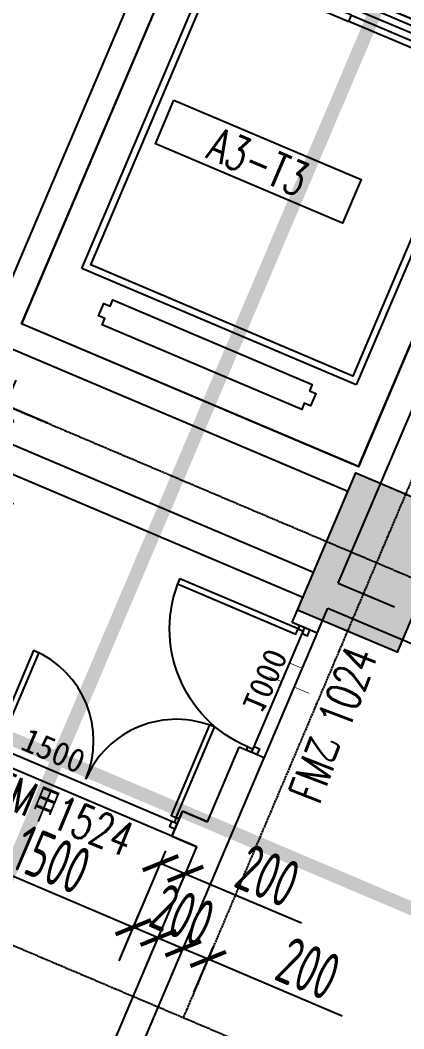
# Model space of a CAD drawing. Extents: x 11778731 to 12007717, y -6694179 to -6314888.
# Drawn here: x 11975530 to 11978361, y -6439586 to -6432136 of the extents above; entities that cross this region are included whole.
import ezdxf
from ezdxf.enums import TextEntityAlignment as Align
from ezdxf.xclip import XClip

# ---------------------------------------------------------------- set-up
doc = ezdxf.new("R2010")
doc.units = 0
doc.header["$LTSCALE"] = 10
doc.header["$MEASUREMENT"] = 0
doc.header["$XCLIPFRAME"] = 0
doc.linetypes.add('A3-RG-axis-100$0$CENTER', pattern=[2, 1.25, -0.25, 0.25, -0.25])
doc.linetypes.add('DASHED2', pattern=[0.375, 0.25, -0.125])
for name, color, linetype in [('A-CLOD', 200, 'Continuous'), ('A3-RB-5F-100$0$A-DIMS-100', 1, 'Continuous'), ('A3-RG-axis-100$0$A-GRID', 1, 'A3-RG-axis-100$0$CENTER'), ('A3-RI-5F$0$A-DOOR', 32, 'Continuous'), ('A3-RI-5F$0$A-EVTR', 3, 'Continuous'), ('A3-RI-5F$0$A-WALL', 7, 'Continuous'), ('A3-RS-1F$0$A-HATH-GRAY', 8, 'Continuous'), ('A3-RS-1F$0$A-WALL', 7, 'Continuous'), ('A3-SYMB-5F-100$0$A-SYMB', 4, 'Continuous'), ('A3-SYMB-5F-100$0$A-SYMB-DOOR', 3, 'Continuous'), ('A3-SYMB-5F-100$0$A-SYMB-DOOR1', 3, 'Continuous'), ('A3-SYMB-5F-100$0$A-SYMB-DOOR2', 3, 'Continuous'), ('A3-SYMB-5F-100$0$A-SYMB-DOOR3', 3, 'Continuous'), ('A3-SYMB-5F-100$0$A-SYMB-NUMB-T', 4, 'Continuous')]:
    doc.layers.add(name, color=color, linetype=linetype)
doc.styles.add('A3-RB-5F-100$0$XD2008', font='xd-hzs.shx', dxfattribs={"width": 0.7, "bigfont": 'xd-hztxt.shx'})
doc.styles.add('A3-RI-5F$0$Standard', font='')
doc.styles.add('A3-SYMB-5F-100$0$ECADI-TXT', font='simplex.shx', dxfattribs={"bigfont": 'hztxt.shx'})
doc.styles.get('A3-RI-5F$0$Standard').set_extended_font_data('SimSun')
doc.dimstyles.new('A3-RB-5F-100$0$XD100$0', dxfattribs={"dimscale": 100, "dimtxt": 3.5, "dimasz": 2, "dimexe": 1, "dimexo": 2, "dimgap": 0.5, "dimtad": 1, "dimdec": 0, "dimdsep": 46, "dimtxsty": 'A3-RB-5F-100$0$XD2008', "dimblk1": 'A3-RB-5F-100$0$_ARCHTICK', "dimblk2": 'A3-RB-5F-100$0$_ARCHTICK', "dimsah": 1, "dimcen": 2.5, "dimclrt": 4, "dimaunit": 1, "dimadec": 0, "dimazin": 0, "dimtfac": 1, "dimtdec": 0, "dimtix": 1, "dimtmove": 0, "dimatfit": 3, "dimfxl": 0, "dimtolj": 1, "dimtzin": 0, "dimarcsym": 0})

# ---------------------------------------------------------------- blocks, each defined once
blk = doc.blocks.new('A3-RI-5F$0$J-单扇门-1000-1')
for points in [[(-1000, -82.1), (-973.7, -82.1), (-973.7, -40), (-952.6, -40), (-952.6, 2.1), (-1000, 2.1)], [(0, -82.1), (-26.3, -82.1), (-26.3, -40), (-47.4, -40), (-47.4, 2.1), (0, 2.1)], [(-26.3, -82.1), (-26.3, -1029.5), (-68.4, -1029.5), (-68.4, -82.1)]]:
    blk.add_lwpolyline(points, close=True)
blk.add_arc((-26.3, -82.1), 947.4, 180, 270)
at = {"layer": 'Defpoints', "style": 'A3-RI-5F$0$Standard'}
blk.add_text('1000', height=175, rotation=360, dxfattribs=at).set_placement((-713, -242.3))
blk = doc.blocks.new('A3-RI-5F$0$J-双扇门-1500')
for points in [[(25, 80), (25, 805), (65, 805), (65, 80)], [(1475, 80), (1475, 805), (1435, 805), (1435, 80)], [(0, 80), (25, 80), (25, 40), (45, 40), (45, 0), (0, 0)], [(1500, 80), (1475, 80), (1475, 40), (1455, 40), (1455, 0), (1500, 0)]]:
    blk.add_lwpolyline(points, close=True)
for centre, start, end in [((25, 80), 0, 90), ((1475, 80), 90, 180)]:
    blk.add_arc(centre, 725, start, end)
at = {"layer": 'Defpoints', "style": 'A3-RI-5F$0$Standard'}
blk.add_text('1500', height=175, rotation=360, dxfattribs=at).set_placement((210.4, 93.8))
blk = doc.blocks.new('A3-RI-5F$0$kt1')
at = {"layer": 'A3-RI-5F$0$A-EVTR', "color": 3}
for p, q in [((1382.1, 3669.5), (1469.3, 3718.4)), ((2531.3, 1619.7), (1382.1, 3669.5)), ((1273, 3608.4), (1338.5, 3645.1)), ((1273, 3608.4), (1309.7, 3543)), ((1338.5, 3645.1), (1521.8, 3318)), ((-805.6, 2357.1), (1309.7, 3543)), ((1391, 3244.6), (1521.8, 3318)), ((270.3, 438.1), (-805.6, 2357.1)), ((2173.4, 1849), (2304.3, 1922.3)), ((2304.3, 1922.3), (2487.6, 1595.2)), ((2618.5, 1668.6), (2531.3, 1619.7)), ((2385.5, 1624), (270.3, 438.1)), ((2385.5, 1624), (2422.2, 1558.6)), ((2487.6, 1595.2), (2422.2, 1558.6))]:
    blk.add_line(p, q, dxfattribs=at)
for points in [[(-1407.6, 2306.2), (1383.7, 3871.1), (2704.1, 1515.9), (-87.2, -48.9)], [(2000.3, 2669.1), (2043.9, 2693.5), (1652.7, 3391.3), (1609.1, 3366.9)], [(1869.4, 2595.7), (1913, 2620.2), (1521.8, 3318), (1478.2, 3293.5)], [(2000.3, 2669.1), (2043.9, 2693.5), (2435.1, 1995.7), (2391.5, 1971.2)], [(1869.4, 2595.7), (1913, 2620.2), (2304.3, 1922.3), (2260.6, 1897.9)], [(-29.1, 614.2), (-4.6, 570.6), (-91.9, 521.7), (-116.3, 565.3), (-159.9, 540.9), (-942.3, 1936.5), (-898.7, 1961), (-923.2, 2004.6), (-836, 2053.5), (-811.5, 2009.9), (-767.9, 2034.3), (14.5, 638.7)]]:
    blk.add_lwpolyline(points, close=True, dxfattribs=at)
blk.add_lwpolyline([(2173.4, 1849), (2295.7, 1630.9), (289.4, 506.2), (-737.5, 2338), (1268.7, 3462.7), (1391, 3244.6)], dxfattribs=at)
blk = doc.blocks.new('A3-RI-5F')
at = {"layer": 'A3-RI-5F$0$A-DOOR'}
for p, q in [((11977237.7, -6437546.7), (11977628.4, -6436626.2)), ((11977329.7, -6437585.8), (11977720.5, -6436665.3)), ((11976689, -6438071.3), (11975308.2, -6437485.2)), ((11976649.9, -6438163.4), (11975269.2, -6437577.3))]:
    blk.add_line(p, q, dxfattribs=at)
at = {"layer": 'A3-RI-5F$0$A-DOOR', "const_width": 5}
blk.add_lwpolyline([(11977368.2, -6436983.3), (11977460.2, -6437022.4), (11977518.8, -6436884.3), (11977610.9, -6436923.4), (11977552.3, -6437061.5), (11977662.6, -6437108.3)], dxfattribs=at)
at = {"layer": 'A3-RI-5F$0$A-WALL'}
for p, q in [((11977877.8, -6436294.6), (11980280.8, -6430633.5)), ((11976606.6, -6431355.2), (11975024.2, -6435083.3)), ((11976790.7, -6431433.4), (11975540.4, -6434379)), ((11978025.8, -6435434), (11979276.2, -6432488.4)), ((11977615.6, -6436400.5), (11971908.3, -6433978)), ((11978025.8, -6435434), (11975540.4, -6434379)), ((11977947.7, -6435618.1), (11975462.2, -6434563.1)), ((11977693.7, -6436216.4), (11975208.3, -6435161.4)), ((11977693.7, -6436216.4), (11977947.7, -6435618.1)), ((11977877.8, -6436294.6), (11978292, -6436470.4)), ((11977537.4, -6436584.7), (11977615.6, -6436400.5)), ((11977721.5, -6436662.8), (11977799.7, -6436478.7)), ((11977799.7, -6436478.7), (11981481.7, -6438041.6)), ((11977721.5, -6436662.8), (11977537.4, -6436584.7)), ((11976912.2, -6438057.5), (11977146.7, -6437505.2)), ((11977330.8, -6437583.3), (11977146.6, -6437505.1)), ((11976413, -6439745.5), (11977330.8, -6437583.3)), ((11976649.9, -6438163.4), (11976728.1, -6437979.3)), ((11976728.2, -6437979.3), (11976650, -6438163.5)), ((11976912.2, -6438057.5), (11976728.1, -6437979.3)), ((11976728.2, -6437979.3), (11976912.2, -6438057.5)), ((11976834.1, -6438241.6), (11976649.9, -6438163.4)), ((11976650, -6438163.4), (11976834.1, -6438241.6)), ((11976150.7, -6439851.5), (11976834.1, -6438241.6))]:
    blk.add_line(p, q, dxfattribs=at)
at = {"layer": 'A3-RI-5F$0$A-DOOR', "xscale": -1, "rotation": 246.9997679340598}
blk.add_blockref('A3-RI-5F$0$J-单扇门-1000-1', (11977666.2, -6436639.3), dxfattribs=at)
at = {"layer": 'A3-RI-5F$0$A-DOOR', "rotation": 337.0000000043289}
blk.add_blockref('A3-RI-5F$0$J-双扇门-1500', (11975292.6, -6437522.1), dxfattribs=at)
at = {"layer": 'A3-RI-5F$0$A-EVTR', "color": 3, "rotation": 37.72285171997667}
blk.add_blockref('A3-RI-5F$0$kt1', (11978064.7, -6435342), dxfattribs=at)
blk = doc.blocks.new('A3-RG-axis-100')
at = {"layer": 'A3-RG-axis-100$0$A-GRID'}
for p, q in [((11906717.6, -6409782.5), (11989058.9, -6444734.3)), ((11984625.5, -6420909.8), (11976733.4, -6439502.5)), ((11972636.5, -6433798.2), (11990485, -6441374.5))]:
    blk.add_line(p, q, dxfattribs=at)
blk = doc.blocks.new('A3-SYMB-5F-100$0$ECADI-TAG-DOOR')
at = {"layer": 'A3-SYMB-5F-100$0$A-SYMB-DOOR', "style": 'A3-SYMB-5F-100$0$ECADI-TXT', "width": 0.7}
for tag, p in [('门窗主编号1', (-6.414, 7.257)), ('门窗主编号2', (2.085, 7.257))]:
    blk.add_attdef(tag, p, '', height=2.5, dxfattribs=at)
at = {"layer": 'A3-SYMB-5F-100$0$A-SYMB-DOOR', "style": 'A3-SYMB-5F-100$0$ECADI-TXT', "width": 0.7, "flags": 1}
for tag, p in [('洞口尺寸(宽X高)', (-6.416, 1.62)), ('备注', (-6.394, -1.213))]:
    blk.add_attdef(tag, p, '', height=2.5, dxfattribs=at)
at = {"layer": 'A3-SYMB-5F-100$0$A-SYMB-DOOR1', "style": 'A3-SYMB-5F-100$0$ECADI-TXT', "width": 0.7}
blk.add_attdef('门窗辅编号1', (-6.414, 4.413), '', height=2.5, dxfattribs=at)
at = {"layer": 'A3-SYMB-5F-100$0$A-SYMB-DOOR2', "style": 'A3-SYMB-5F-100$0$ECADI-TXT', "width": 0.7}
blk.add_attdef('门窗辅编号2', (-2.861, 4.413), '', height=2.5, dxfattribs=at)
at = {"layer": 'A3-SYMB-5F-100$0$A-SYMB-DOOR3', "style": 'A3-SYMB-5F-100$0$ECADI-TXT', "width": 0.7}
blk.add_attdef('门窗辅编号3', (2.323, 4.413), '', height=2.5, dxfattribs=at)
blk = doc.blocks.new('A3-SYMB-5F-100$0$ECADI-TAG-CODE')
at = {"layer": 'A3-SYMB-5F-100$0$A-SYMB-NUMB-T', "color": 1}
blk.add_lwpolyline([(0, 3.5), (15, 3.5), (15, 0), (0, 0)], close=True, dxfattribs=at)
at = {"layer": 'A3-SYMB-5F-100$0$A-SYMB-NUMB-T', "style": 'A3-SYMB-5F-100$0$ECADI-TXT', "width": 0.7}
blk.add_attdef('CODE', text='', height=2.5, dxfattribs=at).set_placement((7.5, 1.75), align=Align.MIDDLE_CENTER)
blk = doc.blocks.new('A3-SYMB-5F-100')
at = {"layer": 'A3-SYMB-5F-100$0$A-SYMB', "xscale": 100.0000000100172, "yscale": 100.0000000002329, "zscale": 100, "rotation": 337}
blk.add_blockref('A3-SYMB-5F-100$0$ECADI-TAG-CODE', (11976528, -6433050.4), dxfattribs=at).add_auto_attribs({'CODE': 'A3-T3'})
at = {"layer": 'A3-SYMB-5F-100$0$A-SYMB-DOOR'}
ref = blk.add_blockref('A3-SYMB-5F-100$0$ECADI-TAG-DOOR', (11978677.4, -6437526.7, -333.3), dxfattribs=dict(at, xscale=99.99999999997297, yscale=100.0000000000001, zscale=100, rotation=68.91456953491969))
ref.add_attrib('门窗主编号1', 'FM乙', dxfattribs={"height": 250, "rotation": 68.91457, "style": 'A3-SYMB-5F-100$0$ECADI-TXT', "width": 0.7}).set_placement((11977915, -6437479.2, -333.3), align=Align.RIGHT)
ref.add_attrib('门窗主编号2', '1024', (11977954.5, -6437388.4), dxfattribs={"height": 250, "rotation": 68.91457, "style": 'A3-SYMB-5F-100$0$ECADI-TXT', "width": 0.7})
ref = blk.add_blockref('A3-SYMB-5F-100$0$ECADI-TAG-DOOR', (11976232.1, -6439079.2), dxfattribs=dict(at, xscale=99.99999999997296, yscale=100, zscale=100, rotation=337.5444874613591))
ref.add_attrib('门窗主编号1', 'FM甲1524', dxfattribs={"height": 250, "rotation": 337.54449, "style": 'A3-SYMB-5F-100$0$ECADI-TXT', "width": 0.7}).set_placement((11976297.8, -6438318.2), align=Align.RIGHT)
blk = doc.blocks.new('A3-RS-1F')
at = {"layer": 'A3-RS-1F$0$A-HATH-GRAY'}
blk.add_hatch(color=256, dxfattribs=at).paths.add_polyline_path([(11977576.5, -6436492.6), (11978006.3, -6435480), (11978742.7, -6435792.6), (11978312.9, -6436805.2)])
at = {"layer": 'A3-RS-1F$0$A-WALL'}
blk.add_lwpolyline([(11977576.5, -6436492.6), (11978006.3, -6435480), (11978742.7, -6435792.6), (11978312.9, -6436805.2)], close=True, dxfattribs=at)
blk = doc.blocks.new('A3-RB-5F-100$0$_ARCHTICK')
at = {"color": 0, "linetype": 'ByBlock', "const_width": 0.15}
blk.add_lwpolyline([(-0.5, -0.5), (0.5, 0.5)], dxfattribs=at)
blk = doc.blocks.new('*D486')
at = {"layer": 'A3-RB-5F-100$0$A-DIMS-100', "color": 0, "lineweight": -2}
for p, q in [((11974563.7, -6433964.4), (11974927, -6433108.3)), ((11975356.3, -6434300.9), (11974471.6, -6433925.3)), ((11974485.5, -6434148.5), (11974563.7, -6433964.4)), ((11975278.2, -6434485), (11974393.5, -6434109.4))]:
    blk.add_line(p, q, dxfattribs=at)
at = {"layer": 'Defpoints', "color": 0}
for p in [(11974563.7, -6433964.4), (11975540.4, -6434379), (11975462.3, -6434563.1)]:
    blk.add_point(p, dxfattribs=at)
at = {"layer": 'A3-RB-5F-100$0$A-DIMS-100', "color": 0, "lineweight": -2, "xscale": 200, "yscale": 200, "zscale": 200}
for p, rotation in [((11974563.7, -6433964.4), 66.99962090775485), ((11974485.5, -6434148.5), 246.9996209077549)]:
    blk.add_blockref('A3-RB-5F-100$0$_ARCHTICK', p, dxfattribs=dict(at, rotation=rotation))
at = {"layer": 'A3-RB-5F-100$0$A-DIMS-100', "color": 4, "insert": (11974577.3, -6433356.4), "char_height": 350, "attachment_point": 5, "rotation": 66.99962, "style": 'A3-RB-5F-100$0$XD2008'}
blk.add_mtext('\\A1;200', dxfattribs=at)
blk = doc.blocks.new('*D497')
at = {"layer": 'A3-RB-5F-100$0$A-DIMS-100', "color": 0, "lineweight": -2}
for p, q in [((11974777, -6436499.3), (11975167.8, -6435578.8)), ((11975480.7, -6435711.6), (11975075.7, -6435539.7)), ((11975090, -6436632.1), (11974685, -6436460.2))]:
    blk.add_line(p, q, dxfattribs=at)
at = {"layer": 'Defpoints', "color": 0}
for p in [(11975167.8, -6435578.8), (11975664.8, -6435789.8), (11975274.1, -6436710.3)]:
    blk.add_point(p, dxfattribs=at)
at = {"layer": 'A3-RB-5F-100$0$A-DIMS-100', "color": 0, "lineweight": -2, "xscale": 200, "yscale": 200, "zscale": 200}
for p, rotation in [((11975167.8, -6435578.8), 66.9999999999054), ((11974777, -6436499.3), 246.9999999999054)]:
    blk.add_blockref('A3-RB-5F-100$0$_ARCHTICK', p, dxfattribs=dict(at, rotation=rotation))
at = {"layer": 'A3-RB-5F-100$0$A-DIMS-100', "color": 4, "insert": (11974765.3, -6435951.1), "char_height": 350, "attachment_point": 5, "rotation": 67, "style": 'A3-RB-5F-100$0$XD2008'}
blk.add_mtext('\\A1;1000', dxfattribs=at)
blk = doc.blocks.new('*D498')
at = {"layer": 'A3-RB-5F-100$0$A-DIMS-100', "color": 0, "lineweight": -2}
for p, q in [((11975421.7, -6434980.5), (11975499.9, -6434796.4)), ((11975167.8, -6435578.8), (11975421.7, -6434980.5)), ((11975734.7, -6435113.3), (11975329.7, -6434941.4)), ((11975480.7, -6435711.6), (11975075.7, -6435539.7)), ((11975167.8, -6435578.8), (11975089.6, -6435762.9))]:
    blk.add_line(p, q, dxfattribs=at)
at = {"layer": 'Defpoints', "color": 0}
for p in [(11975421.7, -6434980.5), (11975918.8, -6435191.4), (11975664.8, -6435789.8)]:
    blk.add_point(p, dxfattribs=at)
at = {"layer": 'A3-RB-5F-100$0$A-DIMS-100', "color": 0, "lineweight": -2, "xscale": 200, "yscale": 200, "zscale": 200}
for p, rotation in [((11975421.7, -6434980.5), 246.9999999999054), ((11975167.8, -6435578.8), 66.99999999990544)]:
    blk.add_blockref('A3-RB-5F-100$0$_ARCHTICK', p, dxfattribs=dict(at, rotation=rotation))
at = {"layer": 'A3-RB-5F-100$0$A-DIMS-100', "color": 4, "insert": (11975087.6, -6435191.7), "char_height": 350, "attachment_point": 5, "rotation": 67, "style": 'A3-RB-5F-100$0$XD2008'}
blk.add_mtext('\\A1;650', dxfattribs=at)
blk = doc.blocks.new('*D502')
at = {"layer": 'A3-RB-5F-100$0$A-DIMS-100', "color": 0, "lineweight": -2}
for p, q in [((11976548.9, -6438913.5), (11976364.8, -6438835.3)), ((11976443.4, -6439162.1), (11976587.9, -6438821.4)), ((11976548.9, -6438913.5), (11976733, -6438991.6)), ((11976627.5, -6439240.2), (11976772, -6438899.6)), ((11976733, -6438991.6), (11976917.1, -6439069.8))]:
    blk.add_line(p, q, dxfattribs=at)
at = {"layer": 'Defpoints', "color": 0}
for p in [(11976733, -6438991.6), (11976365.2, -6439346.2), (11976549.3, -6439424.3)]:
    blk.add_point(p, dxfattribs=at)
at = {"layer": 'A3-RB-5F-100$0$A-DIMS-100', "color": 0, "lineweight": -2, "xscale": 200, "yscale": 200, "zscale": 200}
for p, rotation in [((11976548.9, -6438913.5), 336.9999999999054), ((11976733, -6438991.6), 156.9999999999054)]:
    blk.add_blockref('A3-RB-5F-100$0$_ARCHTICK', p, dxfattribs=dict(at, rotation=rotation))
at = {"layer": 'A3-RB-5F-100$0$A-DIMS-100', "color": 4, "insert": (11976728.8, -6438745.5), "char_height": 350, "attachment_point": 5, "rotation": 337, "style": 'A3-RB-5F-100$0$XD2008'}
blk.add_mtext('\\A1;200', dxfattribs=at)
blk = doc.blocks.new('*D504')
at = {"layer": 'A3-RB-5F-100$0$A-DIMS-100', "color": 0, "lineweight": -2}
for p, q in [((11976627.5, -6439240.2), (11976772, -6438899.6)), ((11976733, -6438991.6), (11976917.1, -6439069.8)), ((11976811.6, -6439318.4), (11976956.1, -6438977.7)), ((11976917.1, -6439069.8), (11977905, -6439489.1))]:
    blk.add_line(p, q, dxfattribs=at)
at = {"layer": 'Defpoints', "color": 0}
for p in [(11976917.1, -6439069.8), (11976549.3, -6439424.3), (11976733.4, -6439502.5)]:
    blk.add_point(p, dxfattribs=at)
at = {"layer": 'A3-RB-5F-100$0$A-DIMS-100', "color": 0, "lineweight": -2, "xscale": 200, "yscale": 200, "zscale": 200}
for p, rotation in [((11976733, -6438991.6), 156.9999999997261), ((11976917.1, -6439069.8), 336.9999999997261)]:
    blk.add_blockref('A3-RB-5F-100$0$_ARCHTICK', p, dxfattribs=dict(at, rotation=rotation))
at = {"layer": 'A3-RB-5F-100$0$A-DIMS-100', "color": 4, "insert": (11977656.9, -6439139.4), "char_height": 350, "attachment_point": 5, "rotation": 337, "style": 'A3-RB-5F-100$0$XD2008'}
blk.add_mtext('\\A1;200', dxfattribs=at)
blk = doc.blocks.new('*D516')
at = {"layer": 'A3-RB-5F-100$0$A-DIMS-100', "color": 0, "lineweight": -2}
for p, q in [((11976868.9, -6431249.3), (11977359.6, -6430093.5)), ((11977320.5, -6430185.6), (11979805.9, -6431240.5)), ((11979354.3, -6432304.3), (11979844.9, -6431148.5))]:
    blk.add_line(p, q, dxfattribs=at)
at = {"layer": 'Defpoints', "color": 0}
for p in [(11979805.9, -6431240.5), (11976790.8, -6431433.4), (11979276.2, -6432488.4)]:
    blk.add_point(p, dxfattribs=at)
at = {"layer": 'A3-RB-5F-100$0$A-DIMS-100', "color": 0, "lineweight": -2, "xscale": 200, "yscale": 200, "zscale": 200}
for p, rotation in [((11977320.5, -6430185.6), 156.9996209030035), ((11979805.9, -6431240.5), 336.9996209030035)]:
    blk.add_blockref('A3-RB-5F-100$0$_ARCHTICK', p, dxfattribs=dict(at, rotation=rotation))
at = {"layer": 'A3-RB-5F-100$0$A-DIMS-100', "color": 4, "insert": (11978651.1, -6430505.9), "char_height": 350, "attachment_point": 5, "rotation": 336.99962, "style": 'A3-RB-5F-100$0$XD2008'}
blk.add_mtext('\\A1;2700', dxfattribs=at)
blk = doc.blocks.new('*D537')
at = {"layer": 'A3-RB-5F-100$0$A-DIMS-100', "color": 0, "lineweight": -2}
for p, q in [((11974563.7, -6433964.3), (11975618.7, -6431479)), ((11976024.1, -6431651.1), (11975526.6, -6431439.9)), ((11974969.1, -6434136.4), (11974471.6, -6433925.3))]:
    blk.add_line(p, q, dxfattribs=at)
at = {"layer": 'Defpoints', "color": 0}
for p in [(11975618.7, -6431479), (11976208.2, -6431729.2), (11975153.2, -6434214.6)]:
    blk.add_point(p, dxfattribs=at)
at = {"layer": 'A3-RB-5F-100$0$A-DIMS-100', "color": 0, "lineweight": -2, "xscale": 200, "yscale": 200, "zscale": 200}
for p, rotation in [((11975618.7, -6431479), 66.99962090579197), ((11974563.7, -6433964.3), 246.999620905792)]:
    blk.add_blockref('A3-RB-5F-100$0$_ARCHTICK', p, dxfattribs=dict(at, rotation=rotation))
at = {"layer": 'A3-RB-5F-100$0$A-DIMS-100', "color": 4, "insert": (11974884.1, -6432633.7), "char_height": 350, "attachment_point": 5, "rotation": 66.99962, "style": 'A3-RB-5F-100$0$XD2008'}
blk.add_mtext('\\A1;2700', dxfattribs=at)
blk = doc.blocks.new('*D554')
at = {"layer": 'A3-RB-5F-100$0$A-DIMS-100', "color": 0, "lineweight": -2}
for p, q in [((11976259.2, -6439083.9), (11976604.6, -6438270.1)), ((11976443.4, -6439162.1), (11976788.8, -6438348.3)), ((11976565.5, -6438362.2), (11976749.7, -6438440.4)), ((11976749.7, -6438440.4), (11977605.8, -6438803.7))]:
    blk.add_line(p, q, dxfattribs=at)
at = {"layer": 'Defpoints', "color": 0}
for p in [(11976749.7, -6438440.4), (11976181, -6439268), (11976365.2, -6439346.2)]:
    blk.add_point(p, dxfattribs=at)
at = {"layer": 'A3-RB-5F-100$0$A-DIMS-100', "color": 0, "lineweight": -2, "xscale": 200, "yscale": 200, "zscale": 200}
for p, rotation in [((11976565.5, -6438362.2), 156.9999999992665), ((11976749.7, -6438440.4), 336.9999999992665)]:
    blk.add_blockref('A3-RB-5F-100$0$_ARCHTICK', p, dxfattribs=dict(at, rotation=rotation))
at = {"layer": 'A3-RB-5F-100$0$A-DIMS-100', "color": 4, "insert": (11977357.7, -6438454), "char_height": 350, "attachment_point": 5, "rotation": 337, "style": 'A3-RB-5F-100$0$XD2008'}
blk.add_mtext('\\A1;200', dxfattribs=at)
blk = doc.blocks.new('*D555')
at = {"layer": 'A3-RB-5F-100$0$A-DIMS-100', "color": 0, "lineweight": -2}
for p, q in [((11974878.4, -6438497.8), (11975023, -6438157.2)), ((11974983.9, -6438249.2), (11976364.7, -6438835.3)), ((11976259.2, -6439083.9), (11976403.8, -6438743.3))]:
    blk.add_line(p, q, dxfattribs=at)
at = {"layer": 'Defpoints', "color": 0}
for p in [(11974800.3, -6438681.9), (11976364.7, -6438835.3), (11976181, -6439268)]:
    blk.add_point(p, dxfattribs=at)
at = {"layer": 'A3-RB-5F-100$0$A-DIMS-100', "color": 0, "lineweight": -2, "xscale": 200, "yscale": 200, "zscale": 200}
for p, rotation in [((11974983.9, -6438249.2), 156.9999999993712), ((11976364.7, -6438835.3), 336.9999999993712)]:
    blk.add_blockref('A3-RB-5F-100$0$_ARCHTICK', p, dxfattribs=dict(at, rotation=rotation))
at = {"layer": 'A3-RB-5F-100$0$A-DIMS-100', "color": 4, "insert": (11975762.2, -6438335.1), "char_height": 350, "attachment_point": 5, "rotation": 337, "style": 'A3-RB-5F-100$0$XD2008'}
blk.add_mtext('\\A1;1500', dxfattribs=at)
blk = doc.blocks.new('A3-RB-5F-100')
at = {"layer": 'A3-RB-5F-100$0$A-DIMS-100'}
for p1, p2, distance, picture, middle in [((11976790.8, -6431433.4), (11979276.2, -6432488.4), 1355.6, '*D516', (11978651.1, -6430505.9)), ((11975153.2, -6434214.6), (11976208.2, -6431729.2), 640.4, '*D537', (11974884.1, -6432633.7)), ((11974800.3, -6438681.9), (11976181, -6439268), 470, '*D555', (11975762.2, -6438335.1))]:
    dim = blk.add_aligned_dim(p1=p1, p2=p2, distance=distance, dimstyle='A3-RB-5F-100$0$XD100$0', dxfattribs=at)
    dim.commit()
    dim.dimension.update_dxf_attribs({"geometry": picture, "text_midpoint": middle})
for base, p1, p2, angle, picture, middle in [((11974563.7, -6433964.4), (11975462.3, -6434563.1), (11975540.4, -6434379), 66.99962, '*D486', (11974784.4, -6433444.3)), ((11976749.7, -6438440.4), (11976181, -6439268), (11976365.2, -6439346.2), 337, '*D554', (11977269.8, -6438661.1)), ((11976917.1, -6439069.8), (11976549.3, -6439424.3), (11976733.4, -6439502.5), 337, '*D504', (11977569, -6439346.5))]:
    dim = blk.add_linear_dim(base=base, p1=p1, p2=p2, angle=angle, dimstyle='A3-RB-5F-100$0$XD100$0', dxfattribs=at)
    dim.commit()
    dim.dimension.update_dxf_attribs({"geometry": picture, "text_midpoint": middle, "dimtype": 129})
for base, p1, p2, angle, picture, middle in [((11975421.7, -6434980.5), (11975664.8, -6435789.8), (11975918.8, -6435191.4), 67, '*D498', (11975087.6, -6435191.7)), ((11975167.8, -6435578.8), (11975274.1, -6436710.3), (11975664.8, -6435789.8), 67, '*D497', (11974765.3, -6435951.1)), ((11976733, -6438991.6), (11976365.2, -6439346.2), (11976549.3, -6439424.3), 337, '*D502', (11976728.8, -6438745.5))]:
    dim = blk.add_linear_dim(base=base, p1=p1, p2=p2, angle=angle, dimstyle='A3-RB-5F-100$0$XD100$0', dxfattribs=at)
    dim.commit()
    dim.dimension.update_dxf_attribs({"geometry": picture, "text_midpoint": middle})

msp = doc.modelspace()

# ---------------------------------------------------------------- linework, layer by layer
at = {"layer": 'A-CLOD', "linetype": 'DASHED2', "const_width": 100}
for points in [[(11978539.6, -6429622.9), (11966151.1, -6424364.3, 0.414214), (11965364.4, -6424682.1), (11959990.7, -6437341.8, 0.414214), (11960308.5, -6438128.5), (11972697.1, -6443387.1, 0.414214), (11973483.8, -6443069.3), (11978857.5, -6430409.6, 0.414214)], [(11978479.6, -6426175.2), (11985751.6, -6429262, -0.414214), (11986069.4, -6430048.8), (11982025.3, -6439576, -0.414214), (11981238.6, -6439893.8), (11973966.6, -6436807.1, -0.414214), (11973648.8, -6436020.3), (11977692.8, -6426493.1, -0.414214)]]:
    msp.add_lwpolyline(points, format="xyb", close=True, dxfattribs=at)

# ---------------------------------------------------------------- block references
for name in ['A3-RI-5F', 'A3-RB-5F-100', 'A3-RG-axis-100', 'A3-SYMB-5F-100']:
    msp.add_blockref(name, (0, 0))
ref = msp.add_blockref('A3-RS-1F', (0, 0))
XClip(ref).set_block_clipping_path([(11889357.2540208902, -6419160.0659107883), (11910185.3192560691, -6426457.2118252832), (11927068.6119189896, -6433453.578039011), (11979134.5699833296, -6452657.9184868541), (12009188.7333128508, -6389730.3223040896), (11892617.6820170097, -6360484.8154213969), (11881387.5678784791, -6407421.677106794)])

doc.saveas('drawing.dxf')
